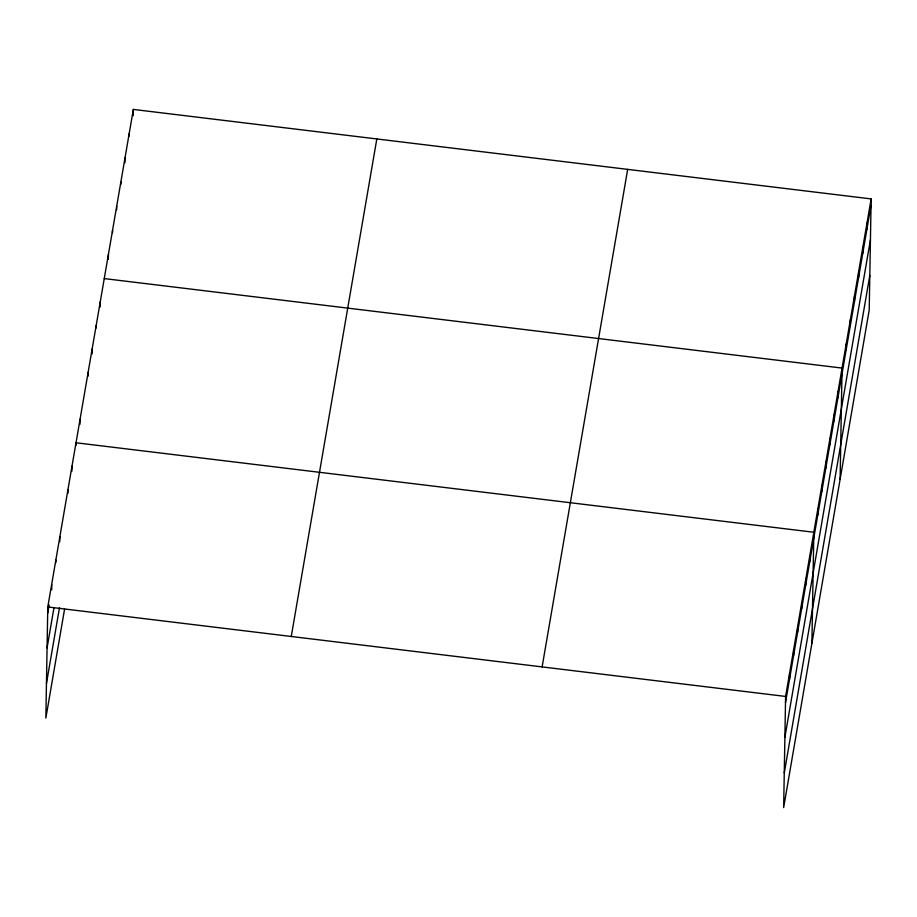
<?xml version="1.0" encoding="UTF-8"?>
<svg xmlns="http://www.w3.org/2000/svg" width="917" height="917" viewBox="0 0 917 917"><rect width="100%" height="100%" fill="white"/><g stroke="black" fill="none" stroke-linecap="round" stroke-linejoin="round"><path stroke-width="1.38" d="M871.15 198.909L785.605 696.439L783.657 807.579L869.213 310.049L871.15 198.909L133.343 109.421L47.787 606.951L45.85 718.091L64.591 609.094M51.719 589.769L51.799 584.748M55.811 562.545L55.857 560.046M59.8 541.603L59.892 536.594M67.892 493.438L67.95 489.678M71.904 471.235L71.984 466.226M75.973 445.272L76.019 442.773L813.837 532.25L811.889 643.39M79.962 424.33L80.054 419.31M88.055 376.165L88.124 372.405M92.067 353.962L92.159 348.953M96.147 327.999L96.182 325.501M100.136 307.057L100.217 302.037M108.321 259.431L108.412 254.422M112.516 232.758L112.562 230.259M116.654 209.844L116.723 206.084M120.826 184.432L120.872 181.921M124.941 162.768L125.033 157.758M129.137 136.094L129.182 133.595M133.229 115.691L133.343 109.421M789.526 679.245L789.629 672.986M793.56 655.793L793.663 649.534M797.595 632.34L797.698 626.07M801.618 608.888L801.733 602.618M805.653 585.424L805.768 579.166M809.688 561.972L809.803 555.713M817.758 515.067L817.861 508.797M821.792 491.604L821.896 485.345M825.827 468.151L825.93 461.893M829.851 444.699L829.965 438.429M833.885 421.247L834 414.977M837.92 397.795L838.035 391.525M840.121 479.201L842.058 368.072L104.251 278.585M846.104 350.168L846.219 343.909M850.265 326.005L850.368 319.735M854.415 301.842L854.529 295.572M858.576 277.668L858.679 271.409M862.725 253.505L862.84 247.246M866.886 229.342L866.989 223.072M47.684 613.221L49.105 604.945M47.076 647.826L53.954 607.811M46.458 683.486L59.502 607.604M291.262 636.49L376.818 138.96M542.119 666.911L627.675 169.381M785.491 702.709L871.035 205.179M784.883 737.314L870.439 239.784M784.264 772.962L869.809 275.444M47.787 606.951L785.605 696.439"/></g></svg>
